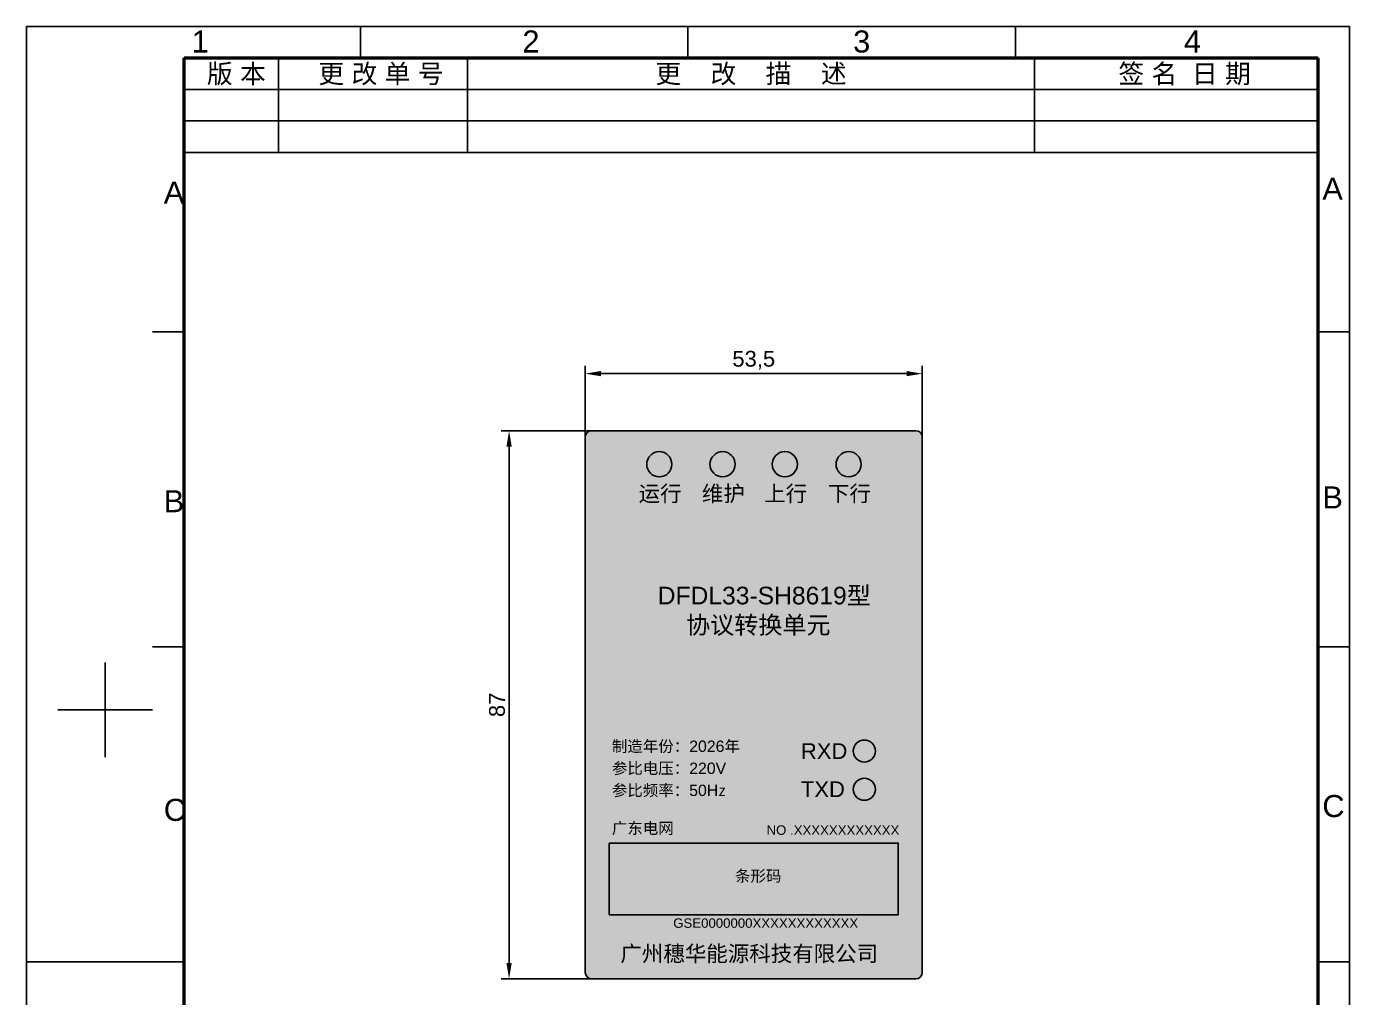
# Model space of a CAD drawing. Header units: millimetres. Extents: x 2011 to 2221, y 1238 to 1535.
# Drawn here: x 2011.4 to 2221.4, y 1380.8 to 1534.9 of the extents above; entities that cross this region are included whole.
import ezdxf

# ---------------------------------------------------------------- set-up
doc = ezdxf.new("R2010")
doc.units = ezdxf.units.MM
doc.styles.get("Standard").update_dxf_attribs({"font": 'arial.ttf'})
doc.dimstyles.new('ISO-25', dxfattribs={"dimtxt": 2.5, "dimasz": 2.5, "dimexe": 1.25, "dimexo": 0.625, "dimtad": 1, "dimtxsty": 'Standard', "dimcen": 2.5, "dimadec": 0, "dimazin": 0, "dimtfac": 1, "dimtmove": 0, "dimatfit": 3, "dimfxl": 0, "dimarcsym": 0})

# ---------------------------------------------------------------- blocks, each defined once
blk = doc.blocks.new('*D8')
at = {"color": 0, "lineweight": -2}
for p, q in [((2100.05, 1467.43), (2100.05, 1481.05)), ((2153.55, 1467.43), (2153.55, 1481.05)), ((2102.55, 1479.8), (2151.05, 1479.8))]:
    blk.add_line(p, q, dxfattribs=at)
at = {"color": 0}
for points in [[(2102.55, 1480.22), (2102.55, 1479.39), (2100.05, 1479.8)], [(2151.05, 1480.22), (2151.05, 1479.39), (2153.55, 1479.8)]]:
    blk.add_solid(points, dxfattribs=at)
at = {"layer": 'Defpoints', "color": 0}
for p in [(2153.55, 1479.8), (2100.05, 1466.81), (2153.55, 1466.81)]:
    blk.add_point(p, dxfattribs=at)
at = {"color": 0, "insert": (2126.8, 1481.93), "char_height": 2.5, "attachment_point": 5}
blk.add_mtext('53,5', dxfattribs=at)
blk = doc.blocks.new('*D9')
at = {"color": 0, "lineweight": -2}
for p, q in [((2105.34, 1470.72), (2086.71, 1470.72)), ((2087.96, 1468.22), (2087.96, 1386.22)), ((2105.34, 1383.72), (2086.71, 1383.72))]:
    blk.add_line(p, q, dxfattribs=at)
at = {"color": 0}
for points in [[(2087.55, 1468.22), (2088.38, 1468.22), (2087.96, 1470.72)], [(2087.55, 1386.22), (2088.38, 1386.22), (2087.96, 1383.72)]]:
    blk.add_solid(points, dxfattribs=at)
at = {"layer": 'Defpoints', "color": 0}
for p in [(2105.96, 1470.72), (2087.96, 1383.72), (2105.96, 1383.72)]:
    blk.add_point(p, dxfattribs=at)
at = {"color": 0, "insert": (2086.06, 1427.22), "char_height": 2.5, "attachment_point": 5, "rotation": 90}
blk.add_mtext('87', dxfattribs=at)

msp = doc.modelspace()

# ---------------------------------------------------------------- hatches: boundary and pattern name
h = msp.add_hatch(color=7)
h.dxf.hatch_style = 1
h.paths.add_polyline_path([(2100.046, 1384.723, 0.4142136), (2101.046, 1383.723), (2152.546, 1383.723, 0.4142136), (2153.546, 1384.723), (2153.546, 1469.724, 0.4142136), (2152.546, 1470.724), (2101.046, 1470.724, 0.4142136), (2100.046, 1469.724)])
h = msp.add_hatch(color=3)
h.dxf.hatch_style = 1
h.paths.add_polyline_path([(2109.81, 1465.416, 1), (2113.81, 1465.416, 1)])
h.paths.add_polyline_path([(2119.854, 1465.416, 1), (2123.854, 1465.416, 1)])
h.paths.add_polyline_path([(2129.737, 1465.416, 1), (2133.737, 1465.416, 1)])
h.paths.add_polyline_path([(2139.86, 1465.416, 1), (2143.86, 1465.416, 1)])
h.paths.add_polyline_path([(2142.596, 1419.878, 1), (2146.096, 1419.878, 1)])
h.paths.add_polyline_path([(2146.096, 1413.823, 1), (2142.596, 1413.823, 1)])

# ---------------------------------------------------------------- linework, layer by layer
at = {"color": 0, "linetype": 'Continuous'}
for p, q in [((2011.362, 1237.919), (2011.362, 1534.919)), ((2011.362, 1534.919), (2221.362, 1534.919)), ((2064.362, 1529.919), (2064.362, 1534.919)), ((2116.362, 1529.919), (2116.362, 1534.919)), ((2168.362, 1529.919), (2168.362, 1534.919)), ((2221.362, 1534.919), (2221.362, 1237.919)), ((2216.362, 1529.919), (2036.362, 1529.919)), ((2036.362, 1529.919), (2036.362, 1514.919)), ((2051.362, 1529.919), (2051.362, 1514.919)), ((2081.362, 1529.919), (2081.362, 1514.919)), ((2171.362, 1529.919), (2171.362, 1514.919)), ((2216.362, 1529.919), (2216.362, 1514.919)), ((2216.362, 1524.919), (2036.362, 1524.919)), ((2216.362, 1519.919), (2036.362, 1519.919)), ((2216.362, 1514.919), (2036.362, 1514.919)), ((2031.362, 1486.419), (2036.362, 1486.419)), ((2216.362, 1486.419), (2221.362, 1486.419)), ((2031.362, 1436.419), (2036.362, 1436.419)), ((2216.362, 1436.419), (2221.362, 1436.419)), ((2023.862, 1433.919), (2023.862, 1418.919)), ((2016.362, 1426.419), (2031.362, 1426.419)), ((2011.362, 1386.419), (2036.362, 1386.419)), ((2216.362, 1386.419), (2221.362, 1386.419))]:
    msp.add_line(p, q, dxfattribs=at)
for p, q in [((2101.046, 1470.724), (2152.546, 1470.724)), ((2100.046, 1469.724), (2100.046, 1384.723)), ((2153.546, 1469.724), (2153.546, 1384.723)), ((2101.046, 1383.723), (2152.546, 1383.723))]:
    msp.add_line(p, q)
at = {"color": 0, "linetype": 'Continuous', "const_width": 0.5}
for points in [[(2036.362, 1242.919), (2036.362, 1529.919)], [(2036.362, 1529.919), (2216.362, 1529.919)], [(2216.362, 1529.919), (2216.362, 1242.919)]]:
    msp.add_lwpolyline(points, dxfattribs=at)
at = {"color": 18}
msp.add_lwpolyline([(2103.867, 1405.262), (2149.725, 1405.262), (2149.725, 1393.895), (2103.867, 1393.895)], close=True, dxfattribs=at)
for centre, radius in [((2111.81, 1465.416), 2), ((2121.854, 1465.416), 2), ((2131.737, 1465.416), 2), ((2141.86, 1465.416), 2), ((2144.346, 1419.878), 1.75), ((2144.346, 1413.823), 1.75)]:
    msp.add_circle(centre, radius)
for centre, start, end in [((2101.046, 1469.724), 90, 180), ((2152.546, 1469.724), 0, 90), ((2101.046, 1384.723), 180, 270), ((2152.546, 1384.723), 270, 0)]:
    msp.add_arc(centre, 1, start, end)

# ---------------------------------------------------------------- texts
at = {"color": 0, "linetype": 'Continuous', "line_spacing_factor": 0.9}
for s, insert, char_height, width, attachment_point in [('1', (2037.577, 1534.283), 3.5, 2.8, 1), ('2', (2090.077, 1534.283), 3.5, 2.8, 1), ('3', (2142.577, 1534.283), 3.5, 2.8, 1), ('4', (2195.077, 1534.283), 3.5, 2.8, 1), ('版 本', (2044.678, 1528.919), 3, 8.83162, 2), ('更 改 单 号', (2067.635, 1528.919), 3, 19.34534, 2), ('更    改    描    述', (2126.362, 1528.919), 3, 38.4, 2), ('签 名  日 期', (2195.185, 1528.919), 3, 21.84555, 2), ('A', (2033.153, 1510.299), 3.5, 2.8, 1), ('A', (2217.042, 1510.905), 3.5, 2.8, 1), ('B', (2217.042, 1461.905), 3.5, 2.8, 1), ('B', (2033.153, 1461.299), 3.5, 2.8, 1), ('C', (2033.153, 1412.299), 3.5, 2.8, 1), ('C', (2217.042, 1412.905), 3.5, 2.8, 1)]:
    msp.add_mtext(s, dxfattribs=dict(at, insert=insert, char_height=char_height, width=width, attachment_point=attachment_point))
at = {"color": 18, "attachment_point": 1}
for s, width, insert, char_height in [('{\\fSimHei|b0|i0|c134|p49;运行}', 12.66967, (2108.522, 1462.009), 2.5), ('{\\fSimHei|b0|i0|c134|p49;维护}', 12.66967, (2118.565, 1462.009), 2.5), ('{\\fSimHei|b0|i0|c134|p49;上行}', 12.66967, (2128.449, 1462.009), 2.5), ('{\\fSimHei|b0|i0|c134|p49;下行}', 12.66967, (2138.572, 1462.009), 2.5), ('{\\W1.435792; }DFDL33-SH8619{\\fSimHei|b0|i0|c134|p49;型\\P{\\W3.189743; }协议转换单元}', 36.66072, (2109.993, 1445.971), 2.8), ('{\\fSimHei|b0|i0|c134|p49;制造年份：}2026{\\fSimHei|b0|i0|c134|p49;年}', 24.21704, (2104.276, 1421.549), 1.8), ('RXD', 12.66967, (2134.281, 1421.131), 2.5), ('{\\fSimHei|b0|i0|c134|p49;参比电压：}220V', 24.21704, (2104.276, 1418.049), 1.8), ('{\\fSimHei|b0|i0|c134|p49;参比频率：}50H{\\fSimHei|b0|i0|c134|p49;z}', 24.21704, (2104.276, 1414.549), 1.8), ('TXD', 12.66967, (2134.281, 1415.076), 2.5), ('{\\fSimHei|b0|i0|c134|p49;广东电网}', 24.21704, (2104.276, 1408.537), 1.8), ('NO .XXXXXXXXXXXX', 27.95084, (2128.831, 1408.087), 1.5), ('{\\fSimHei|b0|i0|c134|p49;条形码}', 24.21704, (2123.826, 1400.957), 1.8), ('GSE0000000XXXXXXXXXXXX', 24.21704, (2114.018, 1393.323), 1.5), ('{\\fSimHei|b0|i0|c134|p49;广州穗华能源科技有限公司}', 57.26638, (2105.63, 1388.978), 2.5)]:
    msp.add_mtext_dynamic_manual_height_columns(s, width=width, gutter_width=12.5, heights=[0], dxfattribs=dict(at, insert=insert, char_height=char_height))

# ---------------------------------------------------------------- dimensions: what is measured, and where the dimension line sits
at = {"color": 242}
dim = msp.add_linear_dim(base=(2153.546, 1479.804), p1=(2100.046, 1466.808), p2=(2153.546, 1466.808), dimstyle='ISO-25', dxfattribs=at)
dim.commit()
dim.dimension.update_dxf_attribs({"geometry": '*D8', "text_midpoint": (2126.796, 1481.931)})
dim = msp.add_linear_dim(base=(2087.962, 1383.723), p1=(2105.96, 1470.724), p2=(2105.96, 1383.723), angle=90, dimstyle='ISO-25', dxfattribs=at)
dim.commit()
dim.dimension.update_dxf_attribs({"geometry": '*D9', "text_midpoint": (2086.06, 1427.224)})

doc.saveas('drawing.dxf')
